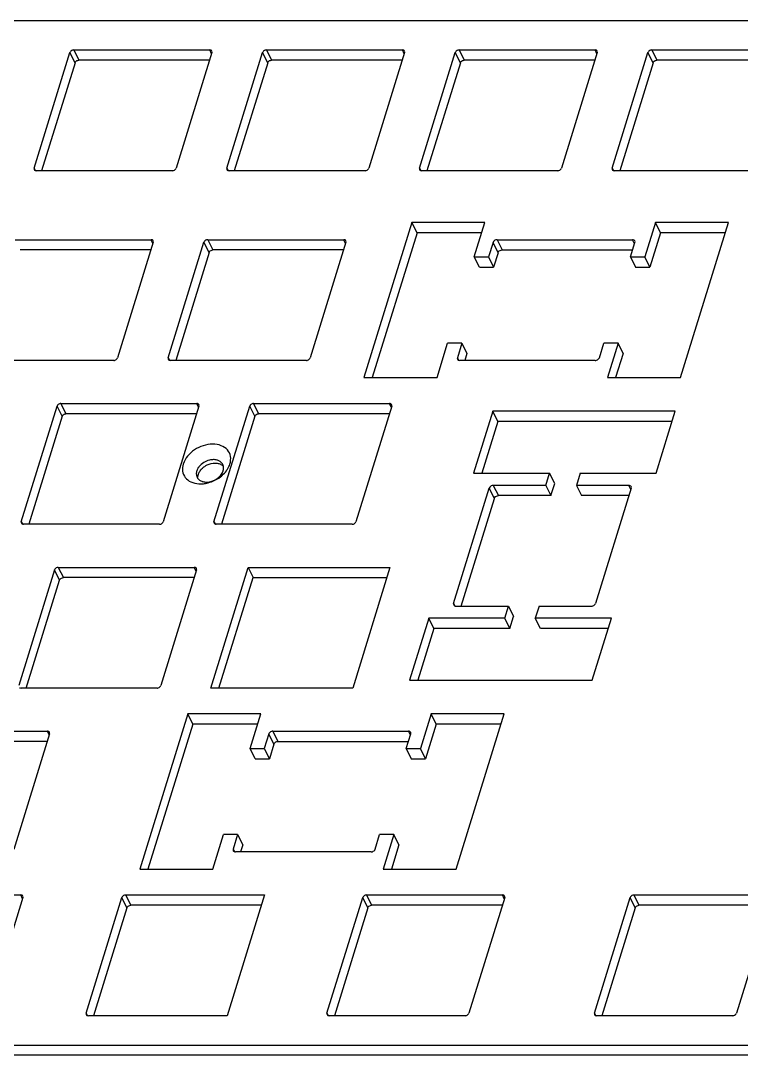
# Model space of a CAD drawing. Header units: inches. Extents: x -1111 to 11437, y -3682 to 971.
# Drawn here: x 8872 to 8937.4, y -3432.1 to -3338.1 of the extents above; entities that cross this region are included whole.
import ezdxf

# ---------------------------------------------------------------- set-up
doc = ezdxf.new("R2010")
doc.units = ezdxf.units.IN
doc.header["$LTSCALE"] = 1.21
doc.header["$MEASUREMENT"] = 0
doc.layers.get('0').update_dxf_attribs({"linetype": 'CONTINUOUS'})

msp = doc.modelspace()

# ---------------------------------------------------------------- linework, layer by layer
at = {"color": 7, "linetype": 'Continuous'}
for p, q in [((9000.573, -3338.107), (8684.095, -3338.107)), ((8873.191, -3351.502), (8876.437, -3340.998)), ((8876.895, -3341.93), (8876.437, -3340.998)), ((8876.78, -3340.767), (8889.132, -3340.767)), ((8876.78, -3340.767), (8877.238, -3341.699)), ((8889.332, -3340.998), (8886.086, -3351.502)), ((8889.298, -3341.106), (8889.132, -3340.767)), ((8890.691, -3351.502), (8893.937, -3340.998)), ((8894.395, -3341.93), (8893.937, -3340.998)), ((8894.28, -3340.767), (8906.632, -3340.767)), ((8894.28, -3340.767), (8894.738, -3341.699)), ((8906.832, -3340.998), (8903.586, -3351.502)), ((8906.799, -3341.106), (8906.632, -3340.767)), ((8908.191, -3351.502), (8911.437, -3340.998)), ((8911.895, -3341.93), (8911.437, -3340.998)), ((8911.781, -3340.767), (8924.132, -3340.767)), ((8911.781, -3340.767), (8912.238, -3341.699)), ((8924.332, -3340.998), (8921.086, -3351.502)), ((8924.299, -3341.106), (8924.132, -3340.767)), ((8925.691, -3351.502), (8928.938, -3340.998)), ((8929.395, -3341.93), (8928.938, -3340.998)), ((8929.281, -3340.767), (8941.632, -3340.767)), ((8929.281, -3340.767), (8929.738, -3341.699)), ((8876.895, -3341.93), (8873.865, -3351.733)), ((8889.115, -3341.699), (8877.238, -3341.699)), ((8894.395, -3341.93), (8891.365, -3351.733)), ((8906.615, -3341.699), (8894.738, -3341.699)), ((8911.895, -3341.93), (8908.866, -3351.733)), ((8924.116, -3341.699), (8912.238, -3341.699)), ((8929.395, -3341.93), (8926.366, -3351.733)), ((8941.616, -3341.699), (8929.738, -3341.699)), ((8873.191, -3351.502), (8873.292, -3351.709)), ((8885.743, -3351.733), (8873.391, -3351.733)), ((8890.691, -3351.502), (8890.793, -3351.709)), ((8903.243, -3351.733), (8890.891, -3351.733)), ((8908.191, -3351.502), (8908.293, -3351.709)), ((8920.743, -3351.733), (8908.392, -3351.733)), ((8925.691, -3351.502), (8925.793, -3351.709)), ((8938.243, -3351.733), (8925.892, -3351.733)), ((8907.5, -3356.436), (8903.143, -3370.536)), ((8914.132, -3356.436), (8907.5, -3356.436)), ((8907.958, -3357.368), (8907.5, -3356.436)), ((8913.164, -3359.569), (8914.132, -3356.436)), ((8929.606, -3356.436), (8928.637, -3359.569)), ((8936.237, -3356.436), (8929.606, -3356.436)), ((8930.063, -3357.368), (8929.606, -3356.436)), ((8931.88, -3370.536), (8936.237, -3356.436)), ((8907.958, -3357.368), (8903.889, -3370.536)), ((8913.844, -3357.368), (8907.958, -3357.368)), ((8930.063, -3357.368), (8929.095, -3360.501)), ((8935.949, -3357.368), (8930.063, -3357.368)), ((8871.454, -3358.002), (8883.805, -3358.002)), ((8884.006, -3358.233), (8880.76, -3368.738)), ((8883.972, -3358.342), (8883.805, -3358.002)), ((8885.365, -3368.738), (8888.611, -3358.233)), ((8889.069, -3359.166), (8888.611, -3358.233)), ((8888.954, -3358.002), (8901.306, -3358.002)), ((8888.954, -3358.002), (8889.412, -3358.935)), ((8901.506, -3358.233), (8898.26, -3368.738)), ((8901.472, -3358.342), (8901.306, -3358.002)), ((8914.861, -3358.249), (8914.453, -3359.569)), ((8915.319, -3359.182), (8914.861, -3358.249)), ((8915.227, -3358.002), (8927.542, -3358.002)), ((8915.227, -3358.002), (8915.685, -3358.935)), ((8927.348, -3359.569), (8927.756, -3358.249)), ((8927.72, -3358.365), (8927.542, -3358.002)), ((8883.789, -3358.935), (8871.912, -3358.935)), ((8889.069, -3359.166), (8886.039, -3368.969)), ((8901.289, -3358.935), (8889.412, -3358.935)), ((8915.319, -3359.182), (8914.911, -3360.501)), ((8915.685, -3358.935), (8927.544, -3358.935)), ((8913.164, -3359.569), (8914.453, -3359.569)), ((8913.621, -3360.501), (8913.164, -3359.569)), ((8914.453, -3359.569), (8914.911, -3360.501)), ((8927.348, -3359.569), (8928.637, -3359.569)), ((8927.348, -3359.569), (8927.806, -3360.501)), ((8929.095, -3360.501), (8928.637, -3359.569)), ((8913.621, -3360.501), (8914.911, -3360.501)), ((8927.806, -3360.501), (8929.095, -3360.501)), ((8909.775, -3370.536), (8910.743, -3367.402)), ((8912.032, -3367.402), (8910.743, -3367.402)), ((8912.032, -3367.402), (8911.625, -3368.722)), ((8912.032, -3367.402), (8912.49, -3368.335)), ((8924.519, -3368.722), (8924.927, -3367.402)), ((8926.217, -3367.402), (8924.927, -3367.402)), ((8926.217, -3367.402), (8925.249, -3370.536)), ((8926.674, -3368.335), (8926.217, -3367.402)), ((8912.49, -3368.335), (8912.294, -3368.969)), ((8926.674, -3368.335), (8925.994, -3370.536)), ((8880.416, -3368.969), (8868.065, -3368.969)), ((8885.365, -3368.738), (8885.466, -3368.945)), ((8897.917, -3368.969), (8885.565, -3368.969)), ((8911.625, -3368.722), (8911.733, -3368.943)), ((8924.153, -3368.969), (8911.838, -3368.969)), ((8903.143, -3370.536), (8909.775, -3370.536)), ((8925.249, -3370.536), (8931.88, -3370.536)), ((8872.016, -3383.621), (8875.262, -3373.117)), ((8875.719, -3374.049), (8875.262, -3373.117)), ((8875.605, -3372.886), (8887.956, -3372.886)), ((8875.605, -3372.886), (8876.062, -3373.818)), ((8888.156, -3373.117), (8884.91, -3383.621)), ((8888.123, -3373.225), (8887.956, -3372.886)), ((8889.516, -3383.621), (8892.762, -3373.117)), ((8893.219, -3374.049), (8892.762, -3373.117)), ((8893.105, -3372.886), (8905.456, -3372.886)), ((8893.105, -3372.886), (8893.562, -3373.818)), ((8905.657, -3373.117), (8902.411, -3383.621)), ((8905.623, -3373.225), (8905.456, -3372.886)), ((8875.719, -3374.049), (8872.69, -3383.852)), ((8887.94, -3373.818), (8876.062, -3373.818)), ((8893.219, -3374.049), (8890.19, -3383.852)), ((8905.44, -3373.818), (8893.562, -3373.818)), ((8914.841, -3373.587), (8913.098, -3379.227)), ((8931.42, -3373.587), (8914.841, -3373.587)), ((8915.298, -3374.52), (8914.841, -3373.587)), ((8929.677, -3379.227), (8931.42, -3373.587)), ((8915.298, -3374.52), (8913.843, -3379.227)), ((8931.132, -3374.52), (8915.298, -3374.52)), ((8913.098, -3379.227), (8920.006, -3379.227)), ((8919.667, -3380.324), (8920.006, -3379.227)), ((8920.463, -3380.16), (8920.006, -3379.227)), ((8922.769, -3379.227), (8922.43, -3380.324)), ((8922.769, -3379.227), (8929.677, -3379.227)), ((8911.288, -3391.044), (8914.525, -3380.571)), ((8914.982, -3381.503), (8914.525, -3380.571)), ((8919.667, -3380.324), (8914.891, -3380.324)), ((8914.891, -3380.324), (8915.349, -3381.256)), ((8919.667, -3380.324), (8920.124, -3381.256)), ((8920.124, -3381.256), (8920.463, -3380.16)), ((8927.206, -3380.324), (8922.43, -3380.324)), ((8922.43, -3380.324), (8922.888, -3381.256)), ((8927.42, -3380.571), (8924.183, -3391.044)), ((8927.384, -3380.687), (8927.206, -3380.324)), ((8911.958, -3391.29), (8914.982, -3381.503)), ((8920.124, -3381.256), (8915.349, -3381.256)), ((8927.208, -3381.256), (8922.888, -3381.256)), ((8872.016, -3383.621), (8872.117, -3383.828)), ((8889.516, -3383.621), (8889.617, -3383.828)), ((8884.567, -3383.852), (8872.216, -3383.852)), ((8902.067, -3383.852), (8889.716, -3383.852)), ((8875.037, -3388), (8871.791, -3398.504)), ((8875.495, -3388.932), (8875.037, -3388)), ((8875.381, -3387.769), (8887.732, -3387.769)), ((8875.381, -3387.769), (8875.838, -3388.701)), ((8887.932, -3388), (8884.686, -3398.504)), ((8887.899, -3388.109), (8887.732, -3387.769)), ((8889.22, -3398.735), (8892.609, -3387.769)), ((8892.609, -3387.769), (8905.504, -3387.769)), ((8892.609, -3387.769), (8893.067, -3388.701)), ((8905.504, -3387.769), (8902.115, -3398.735)), ((8872.466, -3398.735), (8875.495, -3388.932)), ((8887.716, -3388.701), (8875.838, -3388.701)), ((8889.966, -3398.735), (8893.067, -3388.701)), ((8893.067, -3388.701), (8905.216, -3388.701)), ((8911.288, -3391.044), (8911.397, -3391.264)), ((8911.502, -3391.29), (8916.278, -3391.29)), ((8915.939, -3392.387), (8916.278, -3391.29)), ((8916.278, -3391.29), (8916.735, -3392.223)), ((8919.041, -3391.29), (8918.702, -3392.387)), ((8919.041, -3391.29), (8923.817, -3391.29)), ((8909.031, -3392.387), (8907.288, -3398.027)), ((8915.939, -3392.387), (8909.031, -3392.387)), ((8909.489, -3393.32), (8909.031, -3392.387)), ((8916.397, -3393.32), (8915.939, -3392.387)), ((8916.397, -3393.32), (8916.735, -3392.223)), ((8925.61, -3392.387), (8918.702, -3392.387)), ((8919.16, -3393.32), (8918.702, -3392.387)), ((8923.867, -3398.027), (8925.61, -3392.387)), ((8909.489, -3393.32), (8908.034, -3398.027)), ((8916.397, -3393.32), (8909.489, -3393.32)), ((8925.322, -3393.32), (8919.16, -3393.32)), ((8884.343, -3398.735), (8871.992, -3398.735)), ((8902.115, -3398.735), (8889.22, -3398.735)), ((8907.288, -3398.027), (8923.867, -3398.027)), ((8887.135, -3401.085), (8882.778, -3415.185)), ((8893.767, -3401.085), (8887.135, -3401.085)), ((8887.593, -3402.018), (8887.135, -3401.085)), ((8892.799, -3404.219), (8893.767, -3401.085)), ((8909.241, -3401.085), (8908.272, -3404.219)), ((8915.872, -3401.085), (8909.241, -3401.085)), ((8909.698, -3402.018), (8909.241, -3401.085)), ((8911.515, -3415.185), (8915.872, -3401.085)), ((8887.593, -3402.018), (8883.524, -3415.185)), ((8893.479, -3402.018), (8887.593, -3402.018)), ((8909.698, -3402.018), (8908.73, -3405.151)), ((8915.584, -3402.018), (8909.698, -3402.018)), ((8862.031, -3402.652), (8874.383, -3402.652)), ((8874.583, -3402.883), (8871.337, -3413.387)), ((8874.549, -3402.992), (8874.383, -3402.652)), ((8894.496, -3402.899), (8894.088, -3404.219)), ((8894.954, -3403.831), (8894.496, -3402.899)), ((8894.862, -3402.652), (8907.177, -3402.652)), ((8894.862, -3402.652), (8895.32, -3403.584)), ((8906.983, -3404.219), (8907.391, -3402.899)), ((8907.355, -3403.015), (8907.177, -3402.652)), ((8874.366, -3403.584), (8862.489, -3403.584)), ((8892.799, -3404.219), (8894.088, -3404.219)), ((8893.256, -3405.151), (8892.799, -3404.219)), ((8894.088, -3404.219), (8894.546, -3405.151)), ((8894.954, -3403.831), (8894.546, -3405.151)), ((8895.32, -3403.584), (8907.179, -3403.584)), ((8906.983, -3404.219), (8908.272, -3404.219)), ((8906.983, -3404.219), (8907.441, -3405.151)), ((8908.73, -3405.151), (8908.272, -3404.219)), ((8893.256, -3405.151), (8894.546, -3405.151)), ((8907.441, -3405.151), (8908.73, -3405.151)), ((8889.41, -3415.185), (8890.378, -3412.052)), ((8891.667, -3412.052), (8890.378, -3412.052)), ((8891.667, -3412.052), (8891.26, -3413.372)), ((8891.667, -3412.052), (8892.125, -3412.984)), ((8904.154, -3413.372), (8904.562, -3412.052)), ((8905.852, -3412.052), (8904.562, -3412.052)), ((8905.852, -3412.052), (8904.884, -3415.185)), ((8906.309, -3412.984), (8905.852, -3412.052)), ((8891.26, -3413.372), (8891.368, -3413.593)), ((8903.788, -3413.619), (8891.473, -3413.619)), ((8892.125, -3412.984), (8891.929, -3413.619)), ((8906.309, -3412.984), (8905.629, -3415.185)), ((8882.778, -3415.185), (8889.41, -3415.185)), ((8904.884, -3415.185), (8911.515, -3415.185)), ((8859.348, -3417.535), (8871.971, -3417.535)), ((8872.138, -3417.875), (8871.971, -3417.535)), ((8881.495, -3417.535), (8894.118, -3417.535)), ((8881.495, -3417.535), (8881.952, -3418.468)), ((8894.118, -3417.535), (8890.729, -3428.502)), ((8903.37, -3417.535), (8915.721, -3417.535)), ((8903.37, -3417.535), (8903.827, -3418.468)), ((8915.888, -3417.875), (8915.721, -3417.535)), ((8927.663, -3417.535), (8940.014, -3417.535)), ((8927.663, -3417.535), (8928.12, -3418.468)), ((8872.171, -3417.766), (8868.925, -3428.271)), ((8877.905, -3428.271), (8881.152, -3417.766)), ((8881.609, -3418.699), (8881.152, -3417.766)), ((8893.83, -3418.468), (8881.952, -3418.468)), ((8899.781, -3428.271), (8903.027, -3417.766)), ((8903.484, -3418.699), (8903.027, -3417.766)), ((8915.705, -3418.468), (8903.827, -3418.468)), ((8915.922, -3417.766), (8912.675, -3428.271)), ((8924.074, -3428.271), (8927.32, -3417.766)), ((8927.777, -3418.699), (8927.32, -3417.766)), ((8939.998, -3418.468), (8928.12, -3418.468)), ((8940.215, -3417.766), (8936.968, -3428.271)), ((8881.609, -3418.699), (8878.58, -3428.502)), ((8903.484, -3418.699), (8900.455, -3428.502)), ((8927.777, -3418.699), (8924.748, -3428.502)), ((8877.905, -3428.271), (8878.007, -3428.477)), ((8890.729, -3428.502), (8878.106, -3428.502)), ((8899.781, -3428.271), (8899.882, -3428.477)), ((8912.332, -3428.502), (8899.981, -3428.502)), ((8924.074, -3428.271), (8924.175, -3428.477)), ((8936.625, -3428.502), (8924.274, -3428.502)), ((8655.338, -3431.167), (8971.815, -3431.167)), ((8972.273, -3432.099), (8655.795, -3432.099))]:
    msp.add_line(p, q, dxfattribs=at)
msp.add_arc((8888.604, -3379.27), 0.691, 206.2212, 221.04856, dxfattribs=at)
for points, knots in [([(8876.78, -3340.767), (8876.743, -3340.767), (8876.603, -3340.79), (8876.468, -3340.897), (8876.437, -3340.998)], [0, 0, 0, 0, 0.259097, 1, 1, 1, 1]), ([(8889.325, -3340.868), (8889.31, -3340.836), (8889.25, -3340.78), (8889.172, -3340.767), (8889.132, -3340.767)], [0, 0, 0, 0, 0.463693, 1, 1, 1, 1]), ([(8894.28, -3340.767), (8894.243, -3340.767), (8894.103, -3340.79), (8893.968, -3340.897), (8893.937, -3340.998)], [0, 0, 0, 0, 0.259097, 1, 1, 1, 1]), ([(8906.825, -3340.868), (8906.81, -3340.836), (8906.75, -3340.78), (8906.672, -3340.767), (8906.632, -3340.767)], [0, 0, 0, 0, 0.463693, 1, 1, 1, 1]), ([(8911.781, -3340.767), (8911.744, -3340.767), (8911.603, -3340.79), (8911.469, -3340.897), (8911.437, -3340.998)], [0, 0, 0, 0, 0.259097, 1, 1, 1, 1]), ([(8924.325, -3340.868), (8924.31, -3340.836), (8924.25, -3340.78), (8924.173, -3340.767), (8924.132, -3340.767)], [0, 0, 0, 0, 0.463693, 1, 1, 1, 1]), ([(8929.281, -3340.767), (8929.244, -3340.767), (8929.103, -3340.79), (8928.969, -3340.897), (8928.938, -3340.998)], [0, 0, 0, 0, 0.259097, 1, 1, 1, 1]), ([(8876.895, -3341.93), (8876.905, -3341.898), (8876.976, -3341.772), (8877.129, -3341.699), (8877.238, -3341.699)], [0, 0, 0, 0, 0.23471, 1, 1, 1, 1]), ([(8894.395, -3341.93), (8894.405, -3341.898), (8894.477, -3341.772), (8894.629, -3341.699), (8894.738, -3341.699)], [0, 0, 0, 0, 0.23471, 1, 1, 1, 1]), ([(8911.895, -3341.93), (8911.905, -3341.898), (8911.977, -3341.772), (8912.129, -3341.699), (8912.238, -3341.699)], [0, 0, 0, 0, 0.23471, 1, 1, 1, 1]), ([(8929.395, -3341.93), (8929.405, -3341.898), (8929.477, -3341.772), (8929.629, -3341.699), (8929.738, -3341.699)], [0, 0, 0, 0, 0.23471, 1, 1, 1, 1]), ([(8885.743, -3351.733), (8885.78, -3351.733), (8885.92, -3351.71), (8886.055, -3351.603), (8886.086, -3351.502)], [0, 0, 0, 0, 0.259097, 1, 1, 1, 1]), ([(8903.243, -3351.733), (8903.28, -3351.733), (8903.42, -3351.71), (8903.555, -3351.603), (8903.586, -3351.502)], [0, 0, 0, 0, 0.259097, 1, 1, 1, 1]), ([(8920.743, -3351.733), (8920.78, -3351.733), (8920.92, -3351.71), (8921.055, -3351.603), (8921.086, -3351.502)], [0, 0, 0, 0, 0.259097, 1, 1, 1, 1]), ([(8883.999, -3358.103), (8883.983, -3358.072), (8883.924, -3358.016), (8883.846, -3358.002), (8883.805, -3358.002)], [0, 0, 0, 0, 0.463693, 1, 1, 1, 1]), ([(8888.954, -3358.002), (8888.917, -3358.002), (8888.777, -3358.026), (8888.642, -3358.133), (8888.611, -3358.233)], [0, 0, 0, 0, 0.259097, 1, 1, 1, 1]), ([(8901.499, -3358.103), (8901.484, -3358.072), (8901.424, -3358.016), (8901.346, -3358.002), (8901.306, -3358.002)], [0, 0, 0, 0, 0.463693, 1, 1, 1, 1]), ([(8915.227, -3358.002), (8915.188, -3358.002), (8915.038, -3358.027), (8914.894, -3358.141), (8914.861, -3358.249)], [0, 0, 0, 0, 0.259097, 1, 1, 1, 1]), ([(8927.748, -3358.11), (8927.732, -3358.077), (8927.668, -3358.017), (8927.585, -3358.002), (8927.542, -3358.002)], [0, 0, 0, 0, 0.463693, 1, 1, 1, 1]), ([(8889.069, -3359.166), (8889.078, -3359.134), (8889.15, -3359.008), (8889.302, -3358.935), (8889.412, -3358.935)], [0, 0, 0, 0, 0.23471, 1, 1, 1, 1]), ([(8915.319, -3359.182), (8915.329, -3359.147), (8915.406, -3359.013), (8915.568, -3358.935), (8915.685, -3358.935)], [0, 0, 0, 0, 0.23471, 1, 1, 1, 1]), ([(8880.416, -3368.969), (8880.453, -3368.969), (8880.594, -3368.946), (8880.728, -3368.839), (8880.76, -3368.738)], [0, 0, 0, 0, 0.259097, 1, 1, 1, 1]), ([(8897.917, -3368.969), (8897.954, -3368.969), (8898.094, -3368.946), (8898.229, -3368.839), (8898.26, -3368.738)], [0, 0, 0, 0, 0.259097, 1, 1, 1, 1]), ([(8924.153, -3368.969), (8924.192, -3368.969), (8924.342, -3368.944), (8924.486, -3368.83), (8924.519, -3368.722)], [0, 0, 0, 0, 0.259097, 1, 1, 1, 1]), ([(8875.605, -3372.886), (8875.568, -3372.886), (8875.427, -3372.909), (8875.293, -3373.016), (8875.262, -3373.117)], [0, 0, 0, 0, 0.259097, 1, 1, 1, 1]), ([(8888.15, -3372.987), (8888.134, -3372.955), (8888.075, -3372.899), (8887.997, -3372.886), (8887.956, -3372.886)], [0, 0, 0, 0, 0.463693, 1, 1, 1, 1]), ([(8893.105, -3372.886), (8893.068, -3372.886), (8892.928, -3372.909), (8892.793, -3373.016), (8892.762, -3373.117)], [0, 0, 0, 0, 0.259097, 1, 1, 1, 1]), ([(8905.65, -3372.987), (8905.634, -3372.955), (8905.575, -3372.899), (8905.497, -3372.886), (8905.456, -3372.886)], [0, 0, 0, 0, 0.463693, 1, 1, 1, 1]), ([(8875.719, -3374.049), (8875.729, -3374.017), (8875.801, -3373.891), (8875.953, -3373.818), (8876.062, -3373.818)], [0, 0, 0, 0, 0.23471, 1, 1, 1, 1]), ([(8893.219, -3374.049), (8893.229, -3374.017), (8893.301, -3373.891), (8893.453, -3373.818), (8893.562, -3373.818)], [0, 0, 0, 0, 0.23471, 1, 1, 1, 1]), ([(8890.965, -3378.381), (8891.033, -3378.16), (8891.082, -3377.695), (8890.776, -3377.054), (8890.159, -3376.655), (8889.374, -3376.534), (8888.525, -3376.681), (8887.503, -3377.171), (8886.888, -3377.862), (8886.728, -3378.381)], [0, 0, 0, 0, 0.11158, 0.216046, 0.327089, 0.453024, 0.592442, 0.737252, 1, 1, 1, 1]), ([(8889.466, -3377.984), (8889.345, -3377.984), (8888.857, -3378.046), (8888.395, -3378.324), (8888.166, -3378.613)], [0, 0, 0, 0, 0.247268, 1, 1, 1, 1]), ([(8889.9, -3378.061), (8889.867, -3378.048), (8889.727, -3378.002), (8889.578, -3377.984), (8889.466, -3377.984)], [0, 0, 0, 0, 0.239429, 1, 1, 1, 1]), ([(8890.318, -3378.43), (8890.278, -3378.348), (8890.158, -3378.194), (8889.991, -3378.097), (8889.9, -3378.061)], [0, 0, 0, 0, 0.483209, 1, 1, 1, 1]), ([(8886.728, -3378.381), (8886.663, -3378.591), (8886.612, -3379.031), (8886.875, -3379.649), (8887.428, -3380.06), (8887.887, -3380.161), (8888.129, -3380.177)], [0, 0, 0, 0, 0.249051, 0.481731, 0.725689, 1, 1, 1, 1]), ([(8887.954, -3379.002), (8887.944, -3379.035), (8887.912, -3379.162), (8887.908, -3379.297), (8887.925, -3379.392)], [0, 0, 0, 0, 0.260925, 1, 1, 1, 1]), ([(8888.166, -3378.613), (8888.141, -3378.643), (8888.054, -3378.763), (8887.986, -3378.898), (8887.954, -3379.002)], [0, 0, 0, 0, 0.262303, 1, 1, 1, 1]), ([(8888.106, -3379.313), (8888.117, -3379.279), (8888.169, -3379.139), (8888.249, -3379.01), (8888.32, -3378.921)], [0, 0, 0, 0, 0.238015, 1, 1, 1, 1]), ([(8888.32, -3378.921), (8888.344, -3378.89), (8888.451, -3378.767), (8888.578, -3378.662), (8888.68, -3378.593)], [0, 0, 0, 0, 0.243595, 1, 1, 1, 1]), ([(8888.68, -3378.593), (8888.75, -3378.546), (8889.036, -3378.382), (8889.369, -3378.296), (8889.614, -3378.295)], [0, 0, 0, 0, 0.256059, 1, 1, 1, 1]), ([(8888.837, -3380.021), (8889.165, -3380.021), (8889.802, -3379.811), (8890.258, -3379.295), (8890.349, -3379.002)], [0, 0, 0, 0, 0.516982, 1, 1, 1, 1]), ([(8889.614, -3378.295), (8889.652, -3378.295), (8889.8, -3378.3), (8889.947, -3378.331), (8890.048, -3378.37)], [0, 0, 0, 0, 0.261912, 1, 1, 1, 1]), ([(8890.048, -3378.37), (8890.08, -3378.383), (8890.198, -3378.436), (8890.306, -3378.516), (8890.369, -3378.588)], [0, 0, 0, 0, 0.261757, 1, 1, 1, 1]), ([(8890.111, -3379.539), (8890.163, -3379.499), (8890.359, -3379.337), (8890.535, -3379.149), (8890.647, -3378.997)], [0, 0, 0, 0, 0.256573, 1, 1, 1, 1]), ([(8890.349, -3379.002), (8890.359, -3378.97), (8890.391, -3378.843), (8890.395, -3378.708), (8890.378, -3378.613)], [0, 0, 0, 0, 0.260925, 1, 1, 1, 1]), ([(8890.647, -3378.997), (8890.683, -3378.948), (8890.813, -3378.756), (8890.914, -3378.544), (8890.965, -3378.381)], [0, 0, 0, 0, 0.261044, 1, 1, 1, 1]), ([(8888.083, -3379.723), (8888.104, -3379.747), (8888.195, -3379.839), (8888.311, -3379.907), (8888.402, -3379.943)], [0, 0, 0, 0, 0.241096, 1, 1, 1, 1]), ([(8888.402, -3379.943), (8888.435, -3379.956), (8888.575, -3380.003), (8888.724, -3380.021), (8888.837, -3380.021)], [0, 0, 0, 0, 0.239429, 1, 1, 1, 1]), ([(8888.666, -3380.155), (8888.73, -3380.146), (8888.989, -3380.099), (8889.241, -3380.019), (8889.424, -3379.941)], [0, 0, 0, 0, 0.245998, 1, 1, 1, 1]), ([(8888.129, -3380.177), (8888.172, -3380.18), (8888.352, -3380.187), (8888.532, -3380.174), (8888.666, -3380.155)], [0, 0, 0, 0, 0.244279, 1, 1, 1, 1]), ([(8914.891, -3380.324), (8914.852, -3380.324), (8914.702, -3380.349), (8914.558, -3380.463), (8914.525, -3380.571)], [0, 0, 0, 0, 0.259097, 1, 1, 1, 1]), ([(8927.412, -3380.432), (8927.396, -3380.398), (8927.332, -3380.339), (8927.249, -3380.324), (8927.206, -3380.324)], [0, 0, 0, 0, 0.463693, 1, 1, 1, 1]), ([(8914.982, -3381.503), (8914.993, -3381.469), (8915.07, -3381.334), (8915.232, -3381.256), (8915.349, -3381.256)], [0, 0, 0, 0, 0.23471, 1, 1, 1, 1]), ([(8884.567, -3383.852), (8884.604, -3383.852), (8884.745, -3383.829), (8884.879, -3383.722), (8884.91, -3383.621)], [0, 0, 0, 0, 0.259097, 1, 1, 1, 1]), ([(8902.067, -3383.852), (8902.104, -3383.852), (8902.245, -3383.829), (8902.379, -3383.722), (8902.411, -3383.621)], [0, 0, 0, 0, 0.259097, 1, 1, 1, 1]), ([(8875.381, -3387.769), (8875.344, -3387.769), (8875.203, -3387.792), (8875.069, -3387.899), (8875.037, -3388)], [0, 0, 0, 0, 0.259097, 1, 1, 1, 1]), ([(8887.925, -3387.87), (8887.91, -3387.838), (8887.85, -3387.783), (8887.773, -3387.769), (8887.732, -3387.769)], [0, 0, 0, 0, 0.463693, 1, 1, 1, 1]), ([(8875.495, -3388.932), (8875.505, -3388.9), (8875.577, -3388.774), (8875.729, -3388.701), (8875.838, -3388.701)], [0, 0, 0, 0, 0.23471, 1, 1, 1, 1]), ([(8923.817, -3391.29), (8923.856, -3391.29), (8924.006, -3391.266), (8924.15, -3391.151), (8924.183, -3391.044)], [0, 0, 0, 0, 0.259097, 1, 1, 1, 1]), ([(8884.343, -3398.735), (8884.38, -3398.735), (8884.52, -3398.712), (8884.655, -3398.605), (8884.686, -3398.504)], [0, 0, 0, 0, 0.259097, 1, 1, 1, 1]), ([(8874.576, -3402.753), (8874.561, -3402.722), (8874.501, -3402.666), (8874.423, -3402.652), (8874.383, -3402.652)], [0, 0, 0, 0, 0.463693, 1, 1, 1, 1]), ([(8894.862, -3402.652), (8894.823, -3402.652), (8894.673, -3402.677), (8894.529, -3402.791), (8894.496, -3402.899)], [0, 0, 0, 0, 0.259097, 1, 1, 1, 1]), ([(8907.384, -3402.76), (8907.367, -3402.726), (8907.303, -3402.667), (8907.22, -3402.652), (8907.177, -3402.652)], [0, 0, 0, 0, 0.463693, 1, 1, 1, 1]), ([(8894.954, -3403.831), (8894.964, -3403.797), (8895.041, -3403.662), (8895.203, -3403.584), (8895.32, -3403.584)], [0, 0, 0, 0, 0.23471, 1, 1, 1, 1]), ([(8903.788, -3413.619), (8903.827, -3413.619), (8903.977, -3413.594), (8904.121, -3413.479), (8904.154, -3413.372)], [0, 0, 0, 0, 0.259097, 1, 1, 1, 1]), ([(8872.164, -3417.636), (8872.149, -3417.605), (8872.089, -3417.549), (8872.011, -3417.535), (8871.971, -3417.535)], [0, 0, 0, 0, 0.463693, 1, 1, 1, 1]), ([(8881.495, -3417.535), (8881.458, -3417.535), (8881.317, -3417.558), (8881.183, -3417.665), (8881.152, -3417.766)], [0, 0, 0, 0, 0.259097, 1, 1, 1, 1]), ([(8903.37, -3417.535), (8903.333, -3417.535), (8903.192, -3417.558), (8903.058, -3417.665), (8903.027, -3417.766)], [0, 0, 0, 0, 0.259097, 1, 1, 1, 1]), ([(8915.915, -3417.636), (8915.899, -3417.605), (8915.84, -3417.549), (8915.762, -3417.535), (8915.721, -3417.535)], [0, 0, 0, 0, 0.463693, 1, 1, 1, 1]), ([(8927.663, -3417.535), (8927.626, -3417.535), (8927.485, -3417.558), (8927.351, -3417.665), (8927.32, -3417.766)], [0, 0, 0, 0, 0.259097, 1, 1, 1, 1]), ([(8881.609, -3418.699), (8881.619, -3418.667), (8881.691, -3418.54), (8881.843, -3418.468), (8881.952, -3418.468)], [0, 0, 0, 0, 0.23471, 1, 1, 1, 1]), ([(8903.484, -3418.699), (8903.494, -3418.667), (8903.566, -3418.54), (8903.718, -3418.468), (8903.827, -3418.468)], [0, 0, 0, 0, 0.23471, 1, 1, 1, 1]), ([(8927.777, -3418.699), (8927.787, -3418.667), (8927.859, -3418.54), (8928.011, -3418.468), (8928.12, -3418.468)], [0, 0, 0, 0, 0.23471, 1, 1, 1, 1]), ([(8912.332, -3428.502), (8912.369, -3428.502), (8912.51, -3428.479), (8912.644, -3428.372), (8912.675, -3428.271)], [0, 0, 0, 0, 0.259097, 1, 1, 1, 1]), ([(8936.625, -3428.502), (8936.662, -3428.502), (8936.803, -3428.479), (8936.937, -3428.372), (8936.968, -3428.271)], [0, 0, 0, 0, 0.259097, 1, 1, 1, 1])]:
    msp.add_open_spline(points, degree=3, knots=knots, dxfattribs=at)
for points in [[(8889.332, -3340.998), (8889.345, -3340.956), (8889.344, -3340.907), (8889.325, -3340.868)], [(8906.832, -3340.998), (8906.845, -3340.956), (8906.844, -3340.907), (8906.825, -3340.868)], [(8924.332, -3340.998), (8924.345, -3340.956), (8924.344, -3340.907), (8924.325, -3340.868)], [(8873.191, -3351.502), (8873.178, -3351.543), (8873.179, -3351.593), (8873.198, -3351.632)], [(8873.198, -3351.632), (8873.212, -3351.661), (8873.237, -3351.686), (8873.265, -3351.702)], [(8873.265, -3351.702), (8873.302, -3351.724), (8873.348, -3351.733), (8873.391, -3351.733)], [(8890.691, -3351.502), (8890.678, -3351.543), (8890.679, -3351.593), (8890.698, -3351.632)], [(8890.698, -3351.632), (8890.712, -3351.661), (8890.737, -3351.686), (8890.765, -3351.702)], [(8890.765, -3351.702), (8890.802, -3351.724), (8890.848, -3351.733), (8890.891, -3351.733)], [(8908.191, -3351.502), (8908.178, -3351.543), (8908.179, -3351.593), (8908.198, -3351.632)], [(8908.198, -3351.632), (8908.212, -3351.661), (8908.237, -3351.686), (8908.265, -3351.702)], [(8908.265, -3351.702), (8908.303, -3351.724), (8908.348, -3351.733), (8908.392, -3351.733)], [(8925.691, -3351.502), (8925.679, -3351.543), (8925.679, -3351.593), (8925.698, -3351.632)], [(8925.698, -3351.632), (8925.712, -3351.661), (8925.737, -3351.686), (8925.765, -3351.702)], [(8925.765, -3351.702), (8925.803, -3351.724), (8925.848, -3351.733), (8925.892, -3351.733)], [(8884.006, -3358.233), (8884.018, -3358.192), (8884.018, -3358.142), (8883.999, -3358.103)], [(8901.506, -3358.233), (8901.519, -3358.192), (8901.518, -3358.142), (8901.499, -3358.103)], [(8927.756, -3358.249), (8927.77, -3358.205), (8927.769, -3358.152), (8927.748, -3358.11)], [(8885.365, -3368.738), (8885.352, -3368.779), (8885.353, -3368.829), (8885.372, -3368.868)], [(8885.372, -3368.868), (8885.386, -3368.897), (8885.411, -3368.922), (8885.438, -3368.938)], [(8885.438, -3368.938), (8885.476, -3368.959), (8885.522, -3368.969), (8885.565, -3368.969)], [(8911.625, -3368.722), (8911.611, -3368.766), (8911.612, -3368.819), (8911.632, -3368.861)], [(8911.632, -3368.861), (8911.647, -3368.892), (8911.673, -3368.918), (8911.703, -3368.936)], [(8911.703, -3368.936), (8911.743, -3368.959), (8911.792, -3368.969), (8911.838, -3368.969)], [(8888.156, -3373.117), (8888.169, -3373.075), (8888.169, -3373.026), (8888.15, -3372.987)], [(8905.657, -3373.117), (8905.669, -3373.075), (8905.669, -3373.026), (8905.65, -3372.987)], [(8890.378, -3378.613), (8890.367, -3378.549), (8890.347, -3378.487), (8890.318, -3378.43)], [(8887.925, -3379.392), (8887.936, -3379.455), (8887.956, -3379.517), (8887.984, -3379.575)], [(8888.066, -3379.587), (8888.064, -3379.495), (8888.079, -3379.401), (8888.106, -3379.313)], [(8889.424, -3379.941), (8889.668, -3379.837), (8889.901, -3379.701), (8890.111, -3379.539)], [(8927.42, -3380.571), (8927.433, -3380.526), (8927.433, -3380.473), (8927.412, -3380.432)], [(8872.016, -3383.621), (8872.003, -3383.662), (8872.003, -3383.712), (8872.022, -3383.751)], [(8889.516, -3383.621), (8889.503, -3383.662), (8889.503, -3383.712), (8889.523, -3383.751)], [(8872.022, -3383.751), (8872.037, -3383.78), (8872.061, -3383.805), (8872.089, -3383.821)], [(8872.089, -3383.821), (8872.127, -3383.843), (8872.172, -3383.852), (8872.216, -3383.852)], [(8889.523, -3383.751), (8889.537, -3383.78), (8889.561, -3383.805), (8889.589, -3383.821)], [(8889.589, -3383.821), (8889.627, -3383.843), (8889.672, -3383.852), (8889.716, -3383.852)], [(8887.932, -3388), (8887.945, -3387.958), (8887.944, -3387.909), (8887.925, -3387.87)], [(8911.288, -3391.044), (8911.275, -3391.088), (8911.275, -3391.141), (8911.296, -3391.182)], [(8911.296, -3391.182), (8911.311, -3391.213), (8911.337, -3391.24), (8911.367, -3391.257)], [(8911.367, -3391.257), (8911.407, -3391.28), (8911.456, -3391.29), (8911.502, -3391.29)], [(8871.865, -3398.704), (8871.903, -3398.726), (8871.948, -3398.735), (8871.992, -3398.735)], [(8874.583, -3402.883), (8874.596, -3402.842), (8874.595, -3402.792), (8874.576, -3402.753)], [(8907.391, -3402.899), (8907.405, -3402.854), (8907.404, -3402.802), (8907.384, -3402.76)], [(8891.26, -3413.372), (8891.246, -3413.416), (8891.247, -3413.469), (8891.267, -3413.511)], [(8891.267, -3413.511), (8891.282, -3413.541), (8891.308, -3413.568), (8891.338, -3413.585)], [(8891.338, -3413.585), (8891.378, -3413.608), (8891.427, -3413.619), (8891.473, -3413.619)], [(8872.171, -3417.766), (8872.184, -3417.725), (8872.183, -3417.675), (8872.164, -3417.636)], [(8915.922, -3417.766), (8915.934, -3417.725), (8915.934, -3417.675), (8915.915, -3417.636)], [(8877.905, -3428.271), (8877.893, -3428.312), (8877.893, -3428.362), (8877.912, -3428.401)], [(8877.912, -3428.401), (8877.926, -3428.43), (8877.951, -3428.454), (8877.979, -3428.471)], [(8877.979, -3428.471), (8878.017, -3428.492), (8878.062, -3428.502), (8878.106, -3428.502)], [(8899.781, -3428.271), (8899.768, -3428.312), (8899.768, -3428.362), (8899.787, -3428.401)], [(8899.787, -3428.401), (8899.802, -3428.43), (8899.826, -3428.454), (8899.854, -3428.471)], [(8899.854, -3428.471), (8899.892, -3428.492), (8899.937, -3428.502), (8899.981, -3428.502)], [(8924.074, -3428.271), (8924.061, -3428.312), (8924.061, -3428.362), (8924.08, -3428.401)], [(8924.08, -3428.401), (8924.095, -3428.43), (8924.119, -3428.454), (8924.147, -3428.471)], [(8924.147, -3428.471), (8924.185, -3428.492), (8924.23, -3428.502), (8924.274, -3428.502)]]:
    msp.add_open_spline(points, degree=3, dxfattribs=at)

doc.saveas('drawing.dxf')
